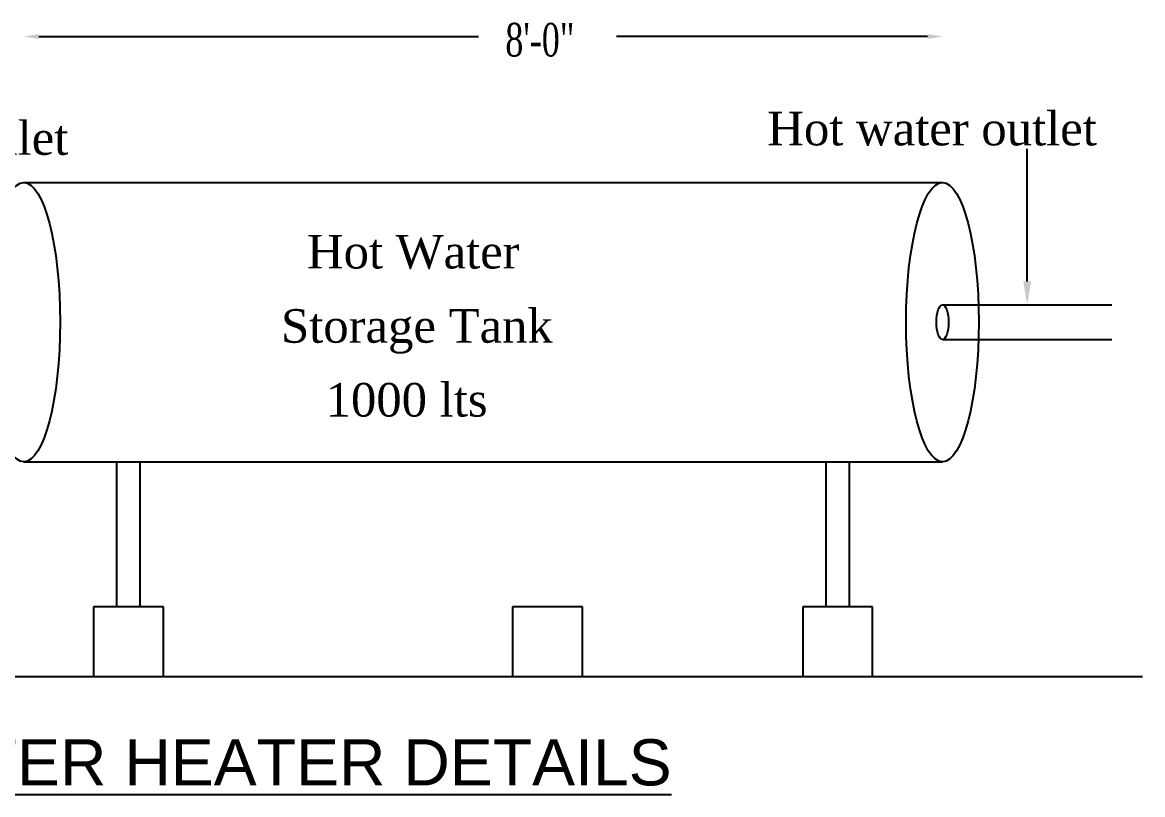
# Model space of a CAD drawing. Header units: metres. Extents: x 7608 to 7792, y -2400 to -2275.
# Drawn here: x 7686.74 to 7692.58, y -2297.34 to -2293.32 of the extents above; entities that cross this region are included whole.
import ezdxf

# ---------------------------------------------------------------- set-up
doc = ezdxf.new("R2010")
doc.units = ezdxf.units.M
doc.header["$MEASUREMENT"] = 0
doc.styles.add('ROMANS', font='times.ttf')
doc.styles.get("Standard").update_dxf_attribs({"font": 'arial.ttf'})

msp = doc.modelspace()

# ---------------------------------------------------------------- linework, layer by layer
at = {"lineweight": 25}
for p, q in [((7686.82828, -2293.39643), (7689.11781, -2293.39643)), ((7691.4566, -2293.39643), (7689.83714, -2293.39643)), ((7691.97511, -2294.6716), (7691.97511, -2293.98043)), ((7686.7506, -2294.1564), (7691.53429, -2294.1564)), ((7691.53429, -2294.7928), (7692.41592, -2294.7928)), ((7691.53429, -2294.97459), (7692.41592, -2294.97459)), ((7686.7506, -2295.61073), (7691.53429, -2295.61073)), ((7687.23537, -2296.36509), (7687.23537, -2295.61073)), ((7687.35657, -2296.36509), (7687.35657, -2295.61073)), ((7690.92832, -2296.36509), (7690.92832, -2295.61073)), ((7691.04951, -2296.36509), (7691.04951, -2295.61073)), ((7687.47776, -2296.36509), (7687.11418, -2296.36509)), ((7687.11418, -2296.36509), (7687.11418, -2296.72868)), ((7687.47776, -2296.72868), (7687.47776, -2296.36509)), ((7689.65927, -2296.36509), (7689.29568, -2296.36509)), ((7689.29568, -2296.36509), (7689.29568, -2296.72868)), ((7689.65927, -2296.72868), (7689.65927, -2296.36509)), ((7691.17071, -2296.36509), (7690.80712, -2296.36509)), ((7690.80712, -2296.36509), (7690.80712, -2296.72868)), ((7691.17071, -2296.72868), (7691.17071, -2296.36509)), ((7682.18171, -2296.72868), (7692.57634, -2296.72868)), ((7687.11418, -2296.72868), (7687.47776, -2296.72868)), ((7689.29568, -2296.72868), (7689.65927, -2296.72868)), ((7690.80712, -2296.72868), (7691.17071, -2296.72868))]:
    msp.add_line(p, q, dxfattribs=at)
for centre, major_axis, ratio in [((7686.7506, -2294.88369), (0, -0.72704), 0.2603517), ((7691.53429, -2294.88369), (0, -0.72704), 0.2603517), ((7691.53429, -2294.88375), (0, -0.09084), 0.3512208)]:
    msp.add_ellipse(centre, major_axis=major_axis, ratio=ratio, dxfattribs=at)
for points in [[(7686.82828, -2293.38348), (7686.82828, -2293.40937), (7686.7506, -2293.39643)], [(7691.4566, -2293.38348), (7691.4566, -2293.40937), (7691.53429, -2293.39643)], [(7691.95491, -2294.6716), (7691.99531, -2294.6716), (7691.97511, -2294.7928)]]:
    msp.add_solid(points, dxfattribs=at)

# ---------------------------------------------------------------- texts
at = {"lineweight": 25, "style": 'ROMANS', "width": 0.71}
msp.add_text('8\'-0"', height=0.1748, dxfattribs=at).set_placement((7689.25797, -2293.50047))
at = {"lineweight": 25, "style": 'ROMANS'}
for s, p in [('Hot water outlet', (7690.62233, -2293.96311)), ('Cold water inlet', (7685.28145, -2294.01222)), (' Hot Water ', (7688.15932, -2294.60417)), ('Storage Tank', (7688.09009, -2294.99055)), ('1000 lts', (7688.32219, -2295.37509))]:
    msp.add_text(s, height=0.1748, dxfattribs=at).set_placement(p)
at = {"color": 3}
msp.add_text('%%USOLAR WATER HEATER DETAILS', height=0.24, dxfattribs=at).set_placement((7684.74059, -2297.2952))

doc.saveas('drawing.dxf')
